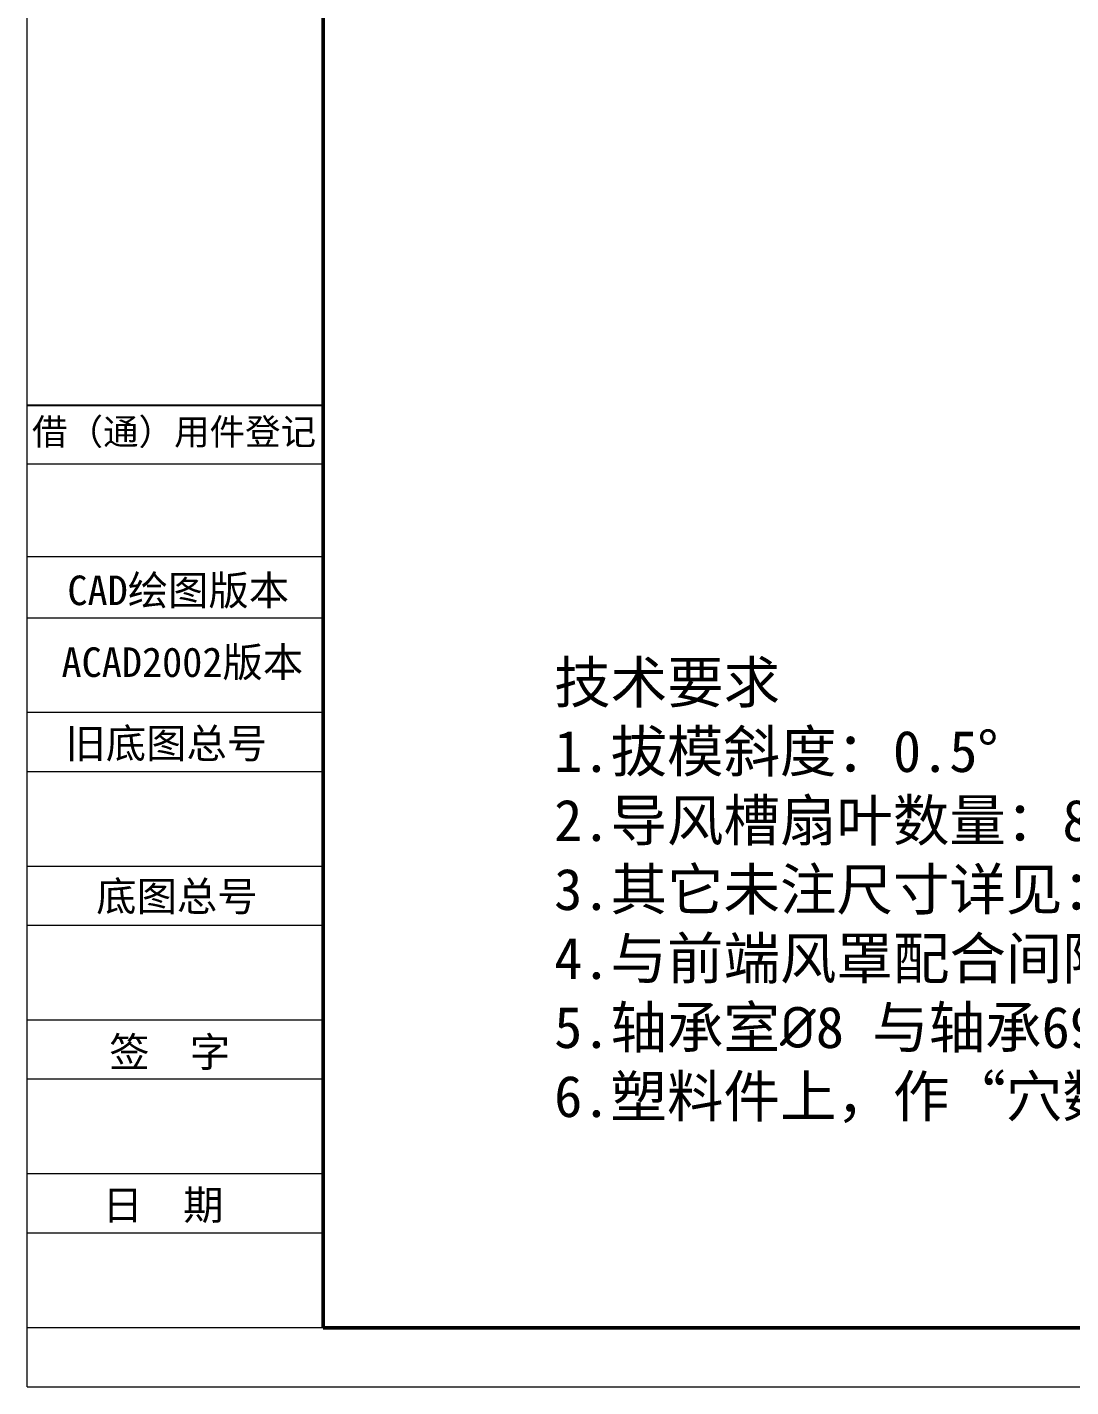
# Model space of a CAD drawing. Header units: millimetres. Extents: x 2517 to 6633, y 792 to 3241.
# Drawn here: x 2550.6 to 2621.2, y 852.9 to 944.8 of the extents above; entities that cross this region are included whole.
import ezdxf

# ---------------------------------------------------------------- set-up
doc = ezdxf.new("R2010")
doc.units = ezdxf.units.MM
for name, color, linetype, lineweight in [('实线', 7, 'Continuous', 25), ('引导线', 6, 'Continuous', 9), ('文本', 3, 'Continuous', 15), ('粗实线', 9, 'Continuous', 50)]:
    doc.layers.add(name, color=color, linetype=linetype, lineweight=lineweight)
doc.styles.get("Standard").update_dxf_attribs({"font": 'simfang.ttf'})

msp = doc.modelspace()

# ---------------------------------------------------------------- linework, layer by layer
at = {"layer": '实线'}
for p, q in [((2550.5922, 919.2606), (2570.5938, 919.2606)), ((2570.5938, 856.8556), (2570.5938, 901.6592)), ((2570.5938, 901.6592), (2570.5938, 856.8556))]:
    msp.add_line(p, q, dxfattribs=at)
at = {"layer": '引导线'}
for p, q in [((2550.5922, 852.8553), (2550.5922, 1090.4743)), ((2570.5938, 915.2603), (2550.5922, 915.2603)), ((2570.5938, 908.9882), (2550.5922, 908.9882)), ((2570.5938, 904.8595), (2550.5922, 904.8595)), ((2570.5938, 898.459), (2550.5922, 898.459)), ((2570.5938, 894.4587), (2550.5922, 894.4587)), ((2570.5938, 888.0581), (2550.5922, 888.0581)), ((2570.5938, 884.0578), (2550.5922, 884.0578)), ((2570.5938, 877.6573), (2550.5922, 877.6573)), ((2570.5938, 873.657), (2550.5922, 873.657)), ((2570.5938, 867.2565), (2550.5922, 867.2565)), ((2570.5938, 863.2562), (2550.5922, 863.2562)), ((2570.5938, 856.8556), (2550.5922, 856.8556)), ((2550.5922, 852.8553), (2886.6191, 852.8553))]:
    msp.add_line(p, q, dxfattribs=at)
at = {"layer": '粗实线'}
for q in [(2570.5938, 1086.474), (2882.6188, 856.8556)]:
    msp.add_line((2570.5938, 856.8556), q, dxfattribs=at)

# ---------------------------------------------------------------- texts
at = {"layer": '文本', "ltscale": 0.2, "attachment_point": 5}
for s, insert, char_height, width in [('借（通）用件登记', (2560.5229, 917.3453), 1.76014, 40.906152), ('CAD绘图版本', (2560.8072, 906.6156), 2.00016, 60.642465), ('ACAD2002版本', (2561.0814, 901.7583), 2.00016, 46.81136), ('旧底图总号', (2559.999, 896.2668), 2.00016, 52.954979), ('底图总号', (2560.7137, 885.9201), 2.00016, 11.610209), ('签  字', (2560.2253, 875.3907), 2.00016, 11.610209), ('日  期', (2559.7786, 865.0397), 2.00016, 11.610209)]:
    msp.add_mtext(s, dxfattribs=dict(at, insert=insert, char_height=char_height, width=width))
at = {"layer": '文本', "insert": (2586.2235, 886.3042), "char_height": 2.800224, "width": 126.234188, "attachment_point": 4}
msp.add_mtext('技术要求\\P1.拔模斜度：0.5°\\P2.导风槽扇叶数量：8，尺寸详见3D数字模型\\P3.其它未注尺寸详见：3D数字模型\\P4.与前端风罩配合间隙：小于0.05\\P5.轴承室{\\fISOCPEUR|b0|i0|c0|p34;%%C}8 与轴承693（尺寸3*8*4） 配合间隙：小于0.03\\P6.塑料件上，作“穴数标记”', dxfattribs=at)

doc.saveas('drawing.dxf')
